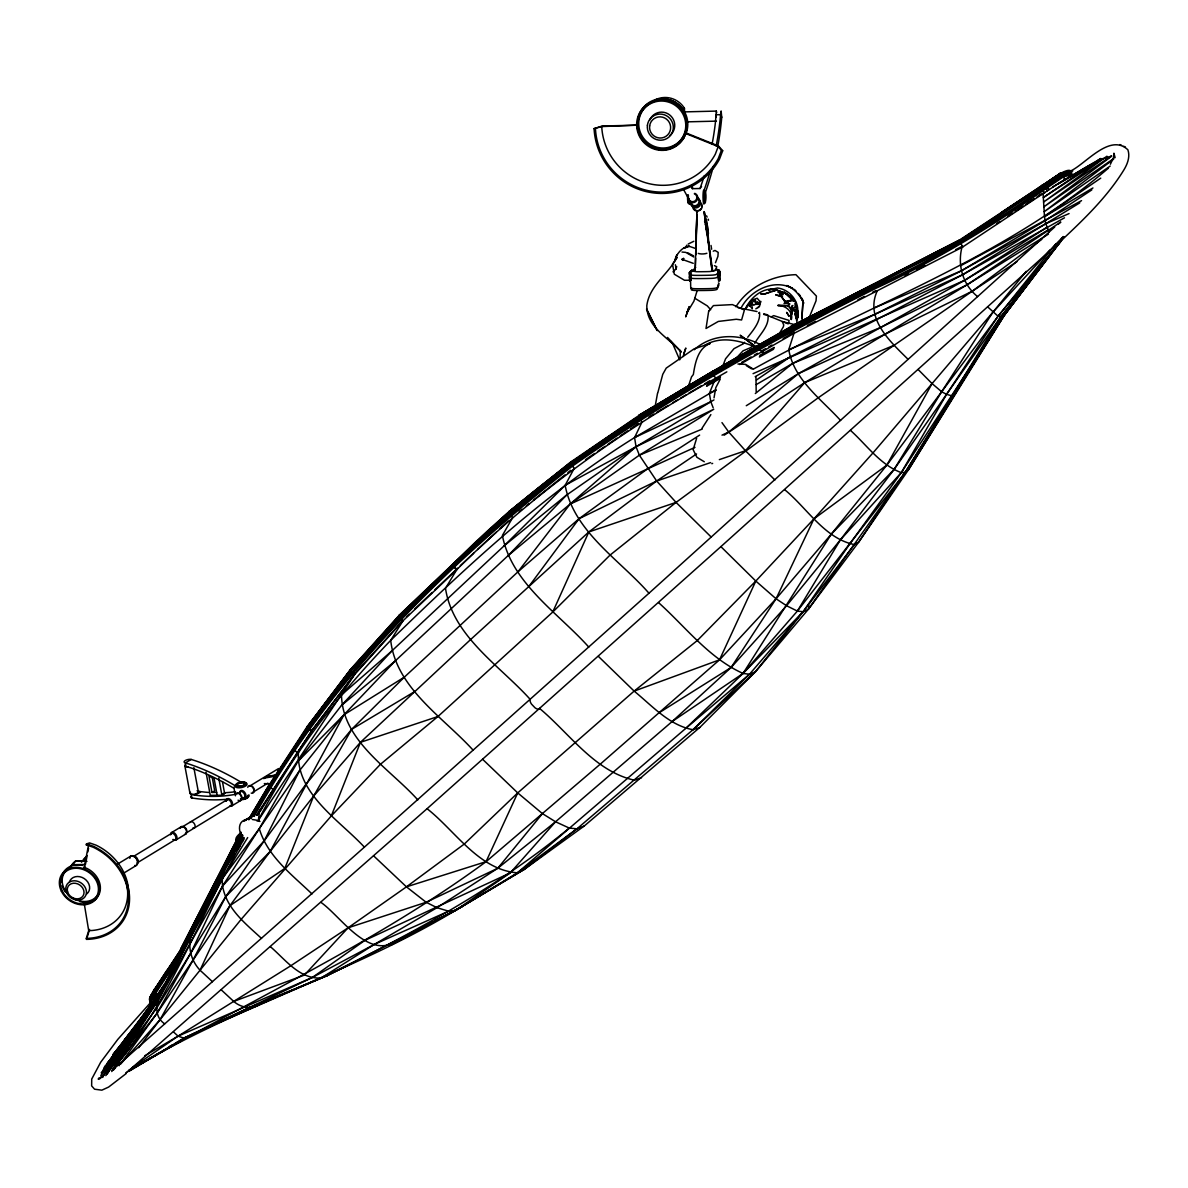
<?xml version="1.0" encoding="UTF-8"?>
<svg xmlns="http://www.w3.org/2000/svg" width="1188" height="1188" viewBox="0 0 1188 1188"><rect width="100%" height="100%" fill="white"/><g stroke="black" fill="none" stroke-linecap="round" stroke-linejoin="round"><path stroke-width="1.5" d="M688.327 195.04L688.491 200.683M717.656 146.896A302.688 284.704 -48.1 0 0 721.74 117.33L721.131 110.974L720.596 114.657A303.905 285.759 -48.1 0 1 716.171 145.99M1059.087 175.408L1059.102 174.591L1046.123 183.398M752.271 308.791L752.301 306.831M791.995 314.3L792.054 311.093L795.203 306.296L795.618 302.034L792.173 299.658L784.035 303.475L785.743 302.895M1071.22 176.611C1075.645 159.37 1047.059 183.041 1043.688 184.333L1041.638 185.684L1045.455 184.496L1049.049 189.664L962.117 247.356L793.94 333.397L739.634 364.523M803.088 300.193L801.87 319.141L802.954 300.876L801.143 297.282L803.712 303.296C800.638 295.797 794.327 288.521 786.708 285.521L792.723 288.461C774.249 278.541 751.291 289.709 741.594 307.039M696.94 211.568L695.173 270.819L695.589 258.152M695.93 254.767L696.747 219.943M695.693 254.499L696.866 214.434M720.151 272.824L718.903 269.81L717.582 273.433L718.666 281.244M718.116 274.205L718.146 272.958C721.68 267.374 717.344 275.794 719.022 278.378M718.933 272.23L718.889 275.378M692.01 271.621L691.876 270.122L689.411 272.542L689.411 277.279M691.876 270.122L690.495 271.933L690.614 279.032M1113.765 158.034L1113.913 153.207L1115.131 157.648M796.628 316.557L795.381 311.256L796.554 318.651L794.861 313.216L797.044 322.111M353.341 675.913L312.652 729.343L273.24 789.485L269.721 787.035L269.394 784.362L270.463 783.59L249.02 819.69M791.312 319.468L791.371 309.816L788.431 305.702L791.446 309.266L791.312 319.468C793.035 311.182 785.52 305.39 777.873 305.464L787.941 305.613L789.203 306.593L787.273 305.554L777.873 305.464M703.875 195.901C705.033 184.482 705.345 209.147 703.89 198.337M687.748 194.906L688.401 202.287M1047.593 190.763L1043.034 185.15L1038.891 187.763L1060.721 173.389L1071.279 170.864M679.996 358.865L680.412 350.43M686.233 387.778L713.32 371.651C710.751 371.517 715.146 377.205 715.666 378.259L726.848 371.844M1054.736 226.982L648.975 593.228L364.389 847.148C339.278 820.017 295.441 793.495 298.485 751.202L312.652 729.343M719.186 277.116C718.072 283.991 719.289 274.636 717.626 276.849M719.973 279.804L720.225 274.205M240.422 833.13C227.977 843.183 246.154 841.668 237.615 848.885M655.137 406.415L657.528 393.258M977.546 296.569C962.651 284.526 957.083 264.672 962.206 246.287L955.687 249.629M756.177 391.698L755.969 376.952M720.062 278.541L719.661 280.932L719.319 280.13M690.674 278.794L690.213 281.244L689.842 280.383M182.12 952.88L180.531 951.113L180.843 948.781L208.063 895.396M1061.745 237.867L1060.721 241.535L1003.251 316.543L901.291 472.646L849.509 544.312L803.147 611.716L755.42 671.799L699.762 727.472L584.273 825.987L524.487 869.23L455.435 910.468C355.405 970.863 242.114 1004.409 141.506 1063.319M258.553 818.651L259.652 810.439L273.329 789.337M788.565 323.537L789.07 320.418L773.715 315.622L771.22 316.914M714.033 397.846L715.755 387.748L720.121 379.358M89.159 902.761A21.102 17.478 34.6 0 0 100.356 886.872A21.102 17.478 34.6 0 0 86.843 868.369L84.185 867.433L88.358 845.871M85.432 864.463L87.17 855.494M87.867 851.9L88.565 848.306M908.137 359.385C890.555 341.892 864.537 318.726 877.234 290.926M263.008 1002.434L326.863 975.808L455.435 910.468L524.487 869.23L576.937 828.823L693.005 729.714L755.42 671.799L808.36 609.251L809.087 605.835M169.513 976.64L156.757 995.945C151.425 995.069 153.014 987.629 157.633 987.406M712.637 371.354L639.144 415.117L639.411 418.102L642.025 421.992L634.57 437.585C544.342 493.837 466.587 566.513 390.704 640.347C338.862 694.282 292.441 753.459 258.331 820.299L355.539 673.032M86.501 843.896L93.585 846.361A55.97 46.273 34.6 0 1 129.433 901.855A55.97 46.273 34.6 0 1 86.531 939.366L86.323 938.386A54.826 45.322 34.6 0 0 128.349 901.618A54.826 45.322 34.6 0 0 93.228 847.252L86.293 844.846L86.501 843.896L89.605 842.916L96.02 845.143A50.653 41.936 34.6 0 1 128.512 894.015M261.523 938.431C245.604 923.7 226.418 908.761 222.587 886.01C219.943 867.032 236.115 853.162 243.54 837.362M690.54 279.819L690.02 280.828M766.72 315.191L767.923 315.013C769.661 326.225 759.488 334.363 754.736 343.377M715.473 262.741L717.923 256.356L718.191 252.376L715.013 250.445L713.26 251.173M612.874 433.858L572.171 461.716C568.577 461.746 573.18 467.285 574.264 468.235L565.146 485.313L503.994 545.931L391.594 651.173L341.491 694.921C342.293 741.238 390.213 769.052 417.82 799.91M797.089 319.958L798.277 314.954L796.658 307.959L797.727 311.984C798.707 300.386 788.966 289.323 777.531 288.001L768.547 290.006L774.739 288.847C761.107 288.387 750.95 297.505 745.173 309.043M657.81 392.783L662.756 374.324L666.23 368.102L694.089 348.856L710.097 343.525C697.935 348.158 695.099 363.112 693.346 374.532L691.55 376.819L688.802 385.046M676.224 268.295L676.7 266.513M239.664 792.945L240.199 791.787A3.534 2.198 59.3 0 1 244.535 794.341A3.534 2.198 59.3 0 1 242.545 797.757M571.205 461.612L509.088 511.538L509.607 514.181L512.652 517.597L502.39 535.446C511.553 583.367 558.212 612.934 588.773 647.059M113.454 1069.972C120.864 1060.884 122.438 1048.722 129.433 1039.248L163.439 985.877M86.323 938.386L88.699 930.65A50.713 41.966 34.6 0 0 124.963 878.422M86.531 939.366L89.59 929.417M697.014 291.105L693.896 301.217L686.679 313.187L689.367 306.593L685.684 316.884L688.892 307.41M696.628 438.327L693.139 449.673L696.881 457.276L704.291 461.746M682.862 260.38L683.531 258.227M683.159 356.474L685.818 348.039L683.59 354.173M840.599 420.493C821.413 399.272 793.792 379.729 788.773 349.628L793.94 333.397M715.666 378.259L715.473 378.363C621.547 430.843 533.011 493.451 456.771 569.661C454.573 569.126 450.594 562.221 455.316 563.661L453.474 563.454L399.242 615.161L399.688 617.805L402.91 620.893L390.704 640.347C396.02 688.194 443.51 717.448 473.255 750.341M155.836 989.188L156.073 988.475L154.47 989.411C152.792 992.96 145.441 1000.667 153.207 1002.509L156.757 995.945M199.346 919.779L193.54 928.853L190.644 937.555L157.692 1000.935L111.761 1071.546M159.385 992.099L156.905 996.287M722.527 366.765L725.571 358.791L733.991 348.678L742.738 344.06M150.237 1003.043L150.831 1005.078L150.371 1001.009L154.069 994.311L181.437 952.449L242.204 834.897M691.371 185.491L692.352 188.654L700.029 188.521L701.158 185.313A295.589 277.992 -47.9 0 0 704.187 175.973M400.787 614.701L399.614 614.805L350.668 669.23L307.425 726.432L308.672 729.061L311.538 731.051L354.484 674.665L402.91 620.893L456.771 569.661L452.999 564.255C550.237 464.686 670.878 393.703 791.609 326.685L794.341 333.189M638.268 131.675A25.408 25.007 53.9 0 1 637.139 125.171L602.212 126.017L594.089 128.631A67.449 66.35 53.3 0 0 645.99 191.535A67.449 66.35 53.3 0 0 719.483 159.177L722.69 150.757L718.547 146.02L686.04 132.937L684.481 136.679A25.408 25.007 53.9 0 1 669.661 148.738M685.669 133.502L718.205 146.584L715.31 154.202A61.063 60.098 53.8 0 1 648.722 183.591A61.063 60.098 53.8 0 1 601.737 126.567L594.089 128.631M718.205 146.584L721.428 150.282L718.28 158.524A66.068 65.013 53.3 0 1 646.272 190.228A66.068 65.013 53.3 0 1 595.44 128.601M307.425 726.432L351.069 668.859L352.301 668.651L346.792 675.898M138.669 1047.727L160.113 1019.616L241.105 919.408L331.318 815.918L360.454 742.307L470.819 639.352L588.847 531.942L656.667 481.021L696.554 453.95M759.578 306.252L760.751 301.336L759.652 304.039M713.156 407.751L710.795 401.693L709.385 393.376L715.473 378.363M717.745 273.077L717.077 274.116A6.222 1.025 -1.8 0 1 710.959 275.185A60.677 9.816 -1.8 0 1 702.94 275.349A60.677 9.816 -1.8 0 1 695.054 275.364A6.207 1.025 -1.9 0 1 690.421 274.413L691.03 273.611M331.318 815.918L380.398 764.33L437.926 716.527L552.732 612.058L588.847 531.942L676.061 502.405L818.057 397.891L972.274 291.194L1016.839 261.761M234.6 853.533L224.577 869.052L163.38 986.976C157.262 998.024 151.812 1015.295 164.701 1023.833M674.71 260.187C676.759 254.395 680.501 248.931 686.441 246.762M1026.209 271.354L992.901 312.221L872.972 452.925L813.973 518.829L755.806 581.051L697.311 640.525L634.14 691.104L517.73 792.901L486.041 861.686C374.487 943.836 247.98 1001.039 128.72 1070.314M129.061 1070.433L427.071 808.701L720.893 546.629L755.806 581.051L719.527 659.83L600.267 764.151L486.041 861.686L406.445 886.842L348.084 927.798L290.837 965.74L178.066 1036.144L144.788 1055.746M212.459 981.719L200.044 970.21L229.937 905.672L270.166 851.454L313.662 796.049L360.454 742.307L437.926 716.527M711.627 249.228L711.018 245.456M751.187 305.064L752.212 302.851L751.054 305.301M263.825 778.675L266.394 776.61L275.378 775.051M690.748 272.334L690.688 271.547M1110.394 164.226L1114.151 156.207M153.252 991.965L182.046 947.697L153.445 991.044L149.48 998.811L150.059 1004.246M747.698 337.258C753.058 330.487 760.825 321.547 759.503 312.399L758.657 313.157M809.221 317.508L816.037 300.787L816.408 296.079L795.93 274.68C772.423 275.23 748.707 286.65 735.907 306.801M224.577 869.052L190.644 937.555C187.986 949.227 191.877 961.597 200.044 970.21M243.733 839.56C200.95 913.141 172.438 995.009 118.845 1062.013L119.186 1065.725M675.898 257.336L677.309 254.529L675.853 256.95M713.973 399.896L636.04 446.733L570.106 504.098L507.944 555.761L395.01 661.137L343.985 714.76L299.658 770.463L264.167 840.881L225.69 896.688L156.771 1008.018L120.077 1057.973M180.517 949.524L237.823 838.535M180.413 950.326L241.045 832.907M207.781 896.064L237.169 838.891M182.863 946.094L189.456 933.174M193.57 925.11L208.39 896.079M209.207 894.46L216.78 879.655M220.998 871.428L236.976 840.168M191.283 934.986L203.757 910.557M205.42 907.305L242.931 835.342M702.063 428.2L710.87 414.597M193.54 928.853L159.667 995.039L107.247 1073.893M700.029 188.521L701.306 186.65A5.435 1.04 -72.6 0 1 701.529 186.605M168.191 979.402L129.433 1039.248L100.728 1076.12L103.519 1069.72L116.157 1050.712L147.936 1010.112L113.142 1054.558L141.832 1019.735L106.623 1063.943M278.037 770.448L278.972 769.022M247.683 837.57L222.512 878.392L159.667 995.039L105.806 1075.63M751.083 304.574L753.608 300.713L755.464 300.727L753.771 300.831M778.823 334.422L783.338 326.863L783.738 324.933L782.253 321.606L795.5 324.769M256.994 815.295L302.391 745.203M699.628 435.105L647.698 468.725L579.105 518.666L518.027 571.74L404.425 677.071L343.985 714.76L270.166 851.454L225.69 896.688L192.931 960.275L160.113 1019.616L120.359 1064.389M918.131 369.498L932.075 383.59L886.872 465.072L831.348 534.08L776.061 598.782L719.527 659.83L634.14 691.104L598.307 656.311M685.61 247.356L686.872 245.144M112.058 1070.299L122.438 1052.152L157.692 1000.935L222.587 886.01L259.296 828.645L299.658 770.463M222.512 878.392L259.296 828.645L297.876 761.478L341.505 705.39L391.594 651.173M149.54 999.657L180.531 951.113L241.223 833.634M149.851 1000.415L180.888 951.84L241.624 834.318M248.841 818.978L269.394 784.362M236.412 840.065L241.09 832.194M248.574 819.601L269.839 783.902M250.594 817.879L269.32 786.352L308.331 726.729M250.995 818.562C328.645 677.353 445.901 563.379 571.428 464.582C667.522 396.807 770.373 338.981 875.437 286.382C934.11 259.311 989.055 225.824 1042.025 188.981L1062.577 175.022L1071.457 172.899M253.445 815.993C330.858 676.15 447.475 563.439 571.918 465.384C667.998 397.638 770.834 339.842 875.883 287.273C934.614 260.172 989.634 226.656 1042.648 189.768L1063.067 175.898L1071.457 173.879M254.173 816.453C331.556 676.7 448.114 564.077 572.497 466.097C668.547 398.411 771.339 340.659 876.328 288.12C935.09 261.018 990.124 227.487 1043.168 190.585L1063.423 176.834L1071.294 174.933M242.486 841.104L244.342 837.971M260.187 811.389L273.552 789.129M256.801 815.191L259.652 810.439M152.019 1004.424L154.603 1000.118M457.677 568.146L445.5 588.327C452.717 636.382 500.029 665.8 530.219 699.405L530.011 700.326A6.371 2.673 48.5 0 0 531.481 704.083L534.986 707.766A6.95 2.911 48.5 0 0 538.461 709.206L539.723 708.449M125.72 1072.809L188.046 1036.842L312.325 977.486L374.428 944.356L448.589 911.196L455.435 910.468L517.404 872.824L685.654 728.482L743.049 673.447L797.356 611.092L840.332 539.931L894.015 469.542L1000.667 316.914L1063.795 236.768M175.765 1043.153L193.317 1033.768L321.191 978.006L374.428 944.356L436.991 907.691L497.802 868.25L555.553 821.769L672.185 721.502L743.049 673.447L803.147 611.716L808.36 609.251L858.731 542.07L905.122 472.438L1000.667 316.914L1063.75 237.258M103.905 1068.012L105.673 1065.116M151.574 1004.172L152.094 1001.573M992.069 333.68L908.478 469.765L858.731 542.07L854.395 544.594L803.147 611.716L749.509 674.249L693.005 729.714C669.275 725.452 652.034 705.657 634.14 691.104M994 330.531L997.861 324.25M999.791 321.102L1002.702 316.379M1027.65 283.813L1004.558 314.939L908.478 469.765L905.122 472.438L797.356 611.092L786.575 605.731L776.061 598.782L755.806 581.051M808.36 609.251L905.122 472.438L1004.558 314.939L1063.735 237.006M163.38 986.976L125.126 1046.866L102.242 1077.412M658.598 602.658C685.758 627.041 708.969 658.152 743.049 673.447L831.348 534.08L894.015 469.542L941.653 391.728L992.901 312.221L1049.94 250.074M295.649 755.345L297.356 752.717L295.307 750.786M166.959 970.344L154.262 989.931L154.425 992.515L157.559 994.876M172.29 963.661L174.205 960.721M177.071 956.295L178.987 953.34M181.155 954.38L154.752 994.742L151.069 1001.395L151.351 1003.949M269.141 784.971L307.633 725.898M269.112 785.654L308.628 725.244L318.547 712.191M136.442 1025.095L135.462 1026.551L153.653 1001.128L124.087 1040.421M677.011 257.484L672.512 264.167L674.309 274.22L684.511 280.279L691.015 280.264M676.908 257.603C667.968 274.517 649.405 285.669 646.807 305.643C646.614 327.249 668.428 337.659 681.08 351.826M717.715 276.507L717.151 277.324A6.222 1.04 -1.8 0 1 711.033 278.393A60.662 9.89 -1.8 0 1 703.014 278.556A60.647 9.89 -1.8 0 1 695.129 278.556A6.207 1.04 -1.9 0 1 690.495 277.606L690.718 287.867M124.71 1039.723L132.239 1030.471M158.657 993.064L137.734 1023.165L142.144 1018.235M654.781 100.089A22.587 22.245 55.1 0 1 684.422 108.257L683.219 109.949A22.661 22.32 54.6 0 0 666.245 99.272M102.034 1077.412L129.433 1039.248L101.232 1072.809M1063.602 236.976L1053.637 250.237M120.924 1063.305L156.965 1013.334L229.937 905.672L284.793 868.443L313.662 796.049L351.693 729.313L404.425 677.071M155.227 988.832L155.984 987.822M528.972 586.352L579.105 518.666L656.667 481.021L710.632 462.592M1029.848 280.858L1043.049 263.068M690.584 271.22L689.456 272.735L689.411 274.161L690.436 273.997M745.277 309.073L750.341 302.287L745.054 309.311M690.495 277.606L691.104 276.804M689.411 277.012L690.495 277.146M320.745 709.281L333.977 691.876M336.189 688.966L351.618 668.651M84.185 867.433L85.091 866.26M307.425 727.071L350.49 670.403L399.079 616.334L452.999 564.924M314.835 717.953L319.245 712.147M330.264 697.653L334.674 691.847M307.662 727.769L350.712 671.116L399.302 617.062L509.207 513.409L571.057 463.78L639.055 417.27L712.83 373.359L791.624 328.126L960.008 241.877L1061.983 174.28L1071.442 172.008M1010.082 305.762L1014.582 299.851M1032.55 276.24L1034.793 273.285M1051.395 253.178L1003.251 316.543L954.098 394.861L951.514 395.752L946.554 394.342L941.653 391.728L932.075 383.59M518.027 571.74L570.106 504.098L639.367 455.182L713.75 409.266L636.04 446.733L565.146 485.313C573.819 531.808 619.854 559.904 648.975 593.228M69.765 867.433A18.845 15.622 34.6 0 1 72.824 864.716L75.72 860.944L86.353 860.721M753.177 345.203L750.757 347.579L743.035 350.846L734.704 359.816M113.142 1054.558L115.191 1051.929M118.845 1062.013L156.965 1013.334L190.733 953.162L222.587 886.01L264.167 840.881L306.103 784.065L351.693 729.313L414.835 691.49M103.282 1070.165L135.67 1029.417L108.019 1062.339M1056.028 243.748L998.069 316.216L886.872 465.072L813.973 518.829L776.061 598.782L731.11 667.478L672.185 721.502M154.47 989.411L153.059 993.569L156.341 996.494M243.956 821.339L248.708 818.116M1004.558 314.939L1003.251 316.543L998.069 316.216L987.644 306.86M584.273 825.987L576.937 828.823L569.26 828.066L555.553 821.769L542.426 813.617L497.802 868.25L426.15 902.271L348.084 927.798L304.395 975.081L233.709 1001.41L221.339 989.931M1060.721 241.535L998.069 316.216L946.554 394.342L901.291 472.646L840.332 539.931L786.575 605.731L731.11 667.478L659.117 712.755M720.893 546.629L1046.48 253.846L1063.305 236.531M742.767 344.03L744.534 342.278M455.435 910.468L510.246 872.928L555.553 821.769M400.148 614.656L350.475 669.765L351.128 671.814L354.484 674.665M356.771 671.651L402.658 620.7M1059.102 242.604C1082.907 220.315 1107.082 197.446 1124.19 169.424C1127.635 163.602 1130.219 156.504 1127.887 149.807C1110.156 132.833 1085.98 163.573 1071.041 170.775C1052.226 178.675 1061.523 167.077 1064.463 179.655L1049.049 189.664M81.467 862.221L86.145 857.053A12.652 10.529 34.7 0 0 82.685 861.255M113.751 1069.601L115.711 1067.448M716.735 112.593L716.305 111.093L715.473 121.948A295.589 277.992 -47.9 0 1 712.058 144.357M150.015 1003.192L117.79 1039.396L100.668 1062.265L91.728 1079.046L91.639 1085.891L94.565 1089.203L101.856 1090.168L108.598 1087.079L126.24 1073.506M507.944 555.761L566.587 495.054L636.04 446.733L634.57 437.585L715.859 389.798M692.055 288.476L691.238 289.53A6.014 1.04 -1.9 0 0 695.737 290.481A58.836 9.875 -1.8 0 0 703.385 290.496A58.836 9.875 -1.8 0 0 711.137 290.332A6.029 1.04 -1.8 0 0 717.077 289.278L718.666 285.625A12.474 2.124 -1.8 0 0 718.072 284.868M297.876 761.478L343.985 714.76M758.063 302.747L756.117 303.074C752.346 300.193 758.538 304.202 758.657 302.346L757.469 304.306M552.732 612.058L610.023 555.123L676.061 502.405L711.181 537.035M116.691 1066.379L364.389 847.148M673.002 271.829L676.358 268.622M542.426 813.617L517.73 792.901L464.27 844.059L406.445 886.842L373.552 855.791M399.064 615.681L452.97 564.285M1069.72 171.918L1072.764 170.923M406.578 616.765L409.281 614.211M414.657 609.088L432.135 592.456M434.823 589.901L456.341 569.423M695.663 267.449L692.47 270.775A6.92 1.129 -1.9 0 0 692.589 271.116L696.302 271.696A44.624 7.202 -1.9 0 0 702.954 271.696A44.624 7.202 -1.9 0 0 709.741 271.547L714.374 270.864A6.935 1.129 -1.8 0 0 714.998 270.508L716.765 266.736L714.463 265.667M453.177 563.736L509.414 511.226L511.122 511.568M454.024 563.275L509.89 511.122M454.633 563.364L458.627 559.637M461.286 557.157L469.26 549.717M471.918 547.237L479.893 539.783M490.525 529.863L502.494 518.696M507.811 513.721L542.04 485.907M453.029 564.894L508.984 512.667L570.834 463.023L638.847 416.498L791.312 327.383L959.548 241.194L1061.359 173.715L1071.338 171.324M460.335 565.666L473.626 553.281M477.606 549.569L496.213 532.239M500.207 528.526L508.167 521.101M757.914 307.722L759.206 306.534L755.82 308.85M127.383 1071.635L138.179 1065.205M685.654 728.482L749.509 674.249L755.42 671.799M129.002 1071.309L183.858 1038.089L249.406 1007.543L326.863 975.808L329.388 973.685M341.505 705.39L395.01 661.137M503.994 545.931L566.587 495.054M755.316 393.54L792.5 363.513L962.399 274.844L1064.493 217.805M509.088 511.538L571.636 461.553M557.825 473.225L560.691 470.923M563.558 468.621L572.171 461.716M521.161 503.519L524.027 501.217M519.215 511.568L522.067 509.281M526.358 505.836L529.224 503.549M533.516 500.103L564.998 474.888M567.849 472.586L570.715 470.3M1058.374 224.101L1060.795 222.171M150.683 996.301L154.989 989.559L149.658 997.905L150.341 1004.736M270.493 946.791C285.283 959.369 299.48 979.372 321.191 978.006C408.226 935.832 494.297 889.782 569.26 828.066M1038.891 187.763L1042.425 185.09M1113.631 159.133L1044.193 211.702L1110.171 166.068M1108.419 168.132C1003.905 257.826 871.992 303.133 753.133 369.26M1113.572 158.672L1043.896 206.831L1111.805 156.088C1094.49 160.261 1079.996 171.666 1064.463 179.655M1041.802 239.293L972.274 291.194L884.882 334.318L798.381 373.641L746.272 405.717M427.071 808.701C455.138 830.65 478.809 869.854 517.404 872.824L576.937 828.823M1106.949 156.207L1043.599 202.019L1111.107 156.163M682.268 259.845L683.857 258.732L681.749 259.236L693.228 263.32M321.027 902.435C340.6 916.096 367.909 959.696 396.465 941.267M688.238 244.015L693.822 241.283M131.957 1067.804L178.066 1036.144L312.325 977.486L364.924 940.361L510.246 872.928M704.558 221.503L705.776 220.671L705.702 218.844M570.908 461.894L639.53 415.087L667.107 399.168M615.889 431.793L635.491 418.384M756.474 379.982L790.035 356.979L961.33 270.819L1045.752 223.73L1079.803 202.836M1100.741 178.141L1044.49 216.647L1045.752 223.73L1049.153 231.764M585.536 459.682L594.549 453.519M597.564 451.47L605.078 446.332M608.078 444.282L617.107 438.12M620.106 436.07L627.62 430.932M630.635 428.883L638.149 423.745M1052.627 186.962L1100.771 158.539L1043.331 197.535L1103.147 158.435M724.16 435.194L804.662 382.655L967.195 284.719L1048.484 234.11M1060.127 173.314L1043.361 184.749L1043.302 186.1M1060.453 222.186L967.195 284.719L880.501 327.546L792.5 363.513L756.281 384.57M1002.256 211.806L1039.114 187.422L1041.341 188.298L1044.653 192.991M1002.167 212.058L1039.5 187.318M1040.02 187.437L958.924 240.956L934.169 253.683M1015.28 211.405L1019.913 208.346M1026.076 204.277L1033.798 199.168M1036.886 197.134L1041.505 194.075L1038.475 196.065M1091.817 189.887L1045.098 220.745L961.33 270.819L873.625 308.212M1007.973 216.157L1012.547 213.142M1018.651 209.118L1023.224 206.103M1027.798 203.089L1033.902 199.079M959.206 241.565L958.775 240.54L1002.509 211.776M996.955 223.478L999.984 221.503M1097.697 160.529L1100.771 158.539M1046.895 227.309L964.745 280.264L798.381 373.641L728.764 432.076L722.007 435.135M719.111 272.111C721.443 271.473 717.864 271.295 719.186 273.27M261.33 1003.132C253.222 1009.978 241.298 1008.092 233.709 1001.41M176.373 839.753L185.922 833.931M231.883 805.88L240.956 800.341M123.923 873.002L136.457 865.354M175.349 839.589L137.169 862.889A3.727 2.183 59.4 0 0 136.026 857.573M186.338 832.862L230.873 805.702M253.683 791.802L267.864 783.159M171.369 832.714L181.512 826.566M171.621 833.337L133.383 856.518A3.727 2.183 59.4 0 1 135.358 856.994M182.165 826.982L227.25 799.643M249.599 786.114L278.541 768.562M1047.994 229.997L964.745 280.264L753.073 373.656M116.884 864.493L131.022 855.939M206.014 772.185L210.276 795.351L221.889 795.218L224.621 793.569L222.453 781.6M217.211 795.411L214.137 778.586L208.969 776.195L211.954 792.455L214.701 790.822L212.385 778.185M718.146 272.958L720.062 271.503M638.892 415.369L712.934 371.384M670.299 397.267L683.041 389.679M649.034 416.884L653.816 414.048M657.009 412.147L668.161 405.524M672.943 402.673L677.724 399.836M680.917 397.935L685.699 395.099M688.892 393.198L701.648 385.625M704.826 383.739L709.607 380.888M227.131 799.242A273.745 172.409 63.9 0 1 191.907 797.95L191.209 794.252L194.52 795.054L201.485 791.713A265.236 167.508 63.8 0 0 209.192 792.5M694.223 349.732C712.934 332.937 739.916 333.412 760.929 344.936M1092.945 187.971L1044.49 216.647L1043.049 193.05M705.093 345.129C720.953 335.729 740.451 340.511 756.37 347.505M191.996 1034.54L183.858 1038.089L178.066 1036.144L173.493 1031.927M240.808 782.06A255.88 150.371 57.1 0 0 191.268 759.459L185.358 762.889L186.056 766.616L190.511 767.76A249.48 146.213 57.1 0 1 231.868 787.05L234.036 788.357L235.12 794.371L233.249 794.713A265.964 167.449 63.8 0 1 195.619 795.218L194.52 795.054M712.473 371.562L791.312 326.358M1058.241 183.888L1076.566 173.359M791.52 306.385L792.901 305.464L792.054 306.459L792.916 308.42L791.654 307.454M741.564 362.444L751.158 356.935M754.35 355.108L757.558 353.267M762.34 350.519L765.547 348.693M768.74 346.851L771.933 345.025M783.13 338.61L792.723 333.1M141.327 1063.409L193.317 1033.768L229.804 1017.329M131.883 1068.799L138.298 1065.146M755.182 376.655L790.035 356.979M689.411 272.542L690.495 271.933M1081.555 200.638L960.632 265.756M391.104 945.009L462.429 906.325L434.971 920.774M169.379 1046.554L172.572 1044.861M401.039 938.624L409.118 934.377M417.196 930.13L431.734 922.482M252.599 816.141L244.936 820.121L248.975 818.042M791.06 326.418L958.775 240.362L962.919 246.866M874.383 283.858L958.909 240.407M959.176 240.689L791.134 326.804M874.769 284.214L884.674 279.135M887.971 277.428L930.872 255.375M1069.794 176.106L1072.972 174.473M905.167 275.571L908.434 273.893M916.572 269.706L924.724 265.533M791.119 326.269L874.398 283.739M807.365 325.542L815.517 321.384M857.899 299.762L864.419 296.436M872.571 292.278L875.838 290.615M246.332 819.586C238.966 820.789 238.164 828.689 241.001 834.347M517.404 872.824L524.487 869.23M326.863 975.808L374.71 951.87M634.57 437.585L710.795 401.693M103.148 1076.714L98.114 1079.001L99.629 1078.659M570.106 504.098L694.995 447.341M709.385 393.376L716.112 390.347M233.13 1015.844L243.08 1011.359M787.659 302.019L785.09 303.133L788.104 302.049M1069.066 213.588L1045.752 223.73L962.399 274.844L874.606 314.434L788.773 349.628M894.148 345.248L804.662 382.655L745.455 450.712L719.334 459.622M636.04 446.733L639.367 455.182L702.301 429.031M687.169 246.822L683.991 248.084L689.56 246.406L695.752 248.559M641.535 777.665L634.481 780.204C594.698 771.413 569.438 733.323 539.664 708.508M770.18 292.099L764.404 294.134M711.79 463.676L712.652 463.394M693.005 729.714L699.762 727.472M86.293 844.846L88.699 844.074M771.814 291.58L776.729 290.035C783.07 292.248 790.466 294.446 793.747 300.92M753.935 300.846L755.598 300.341M264.063 778.14L276.67 775.987M277.101 774.992L266.825 776.863M717.582 273.686L718.933 273.448L718.146 273.314M719.215 274.963L720.225 274.784L719.141 274.651M790.956 300.787L792.619 300.638M85.878 859.147L85.402 859.756M222.809 793.673L224.621 793.569M905.122 472.438L901.291 472.646C880.16 464.76 866.72 444.995 850.519 430.427M601.737 126.567L637.139 125.171M270.626 783.887L264.345 783.59M216.662 792.411L211.954 792.455M684.229 111.895L716.305 111.093M687.897 121.829L716.409 121.131M86.976 861.33L75.72 860.944A18.785 15.593 34.6 0 0 70.627 867.166M72.81 864.701L85.18 864.463M704.647 220.686L705.776 220.671L707.35 225.497L708.939 244.802M705.301 221.874L706.414 221.859M715.31 269.854L718.978 270.493M789.322 300.742L790.51 300.757L788.03 300.757L791.52 300.401M278.735 771.695L277.591 771.621M737.941 364.003L745.633 364.374L752.717 368.755M854.395 544.594C824.606 538.595 806.949 507.825 784.704 489.723M763.156 294.06L760.676 293.882L764.597 293.882L776.729 290.035L786.738 293.941L793.733 300.742M797.356 611.092L803.147 611.716M743.049 673.447L749.509 674.249M252.331 819.497L258.791 820.552M738.03 307.707L757.023 311.538M682.001 252.049L685.758 252.376L693.896 257.039M752.494 304.574L754.157 304.871M256.846 820.849L259.964 821.428M758.286 304.633C759.949 303.534 752.405 305.078 750.564 304.618L751.529 305.435L751.128 304.41M197.089 790.763L200.386 791.564M687.911 252.881L693.569 255.88M763.839 313.825L767.285 314.775M763.661 314.375L767.077 315.325M448.589 911.196L436.991 907.691L426.15 902.271L406.445 886.842M98.738 1078.095L100.208 1078.555M768.651 315.889L788.015 323.804M721.428 150.282L722.69 150.757M717.641 271.636L718.933 272.201M1119.839 144.565L1121.517 145.322M1123.685 146.273L1125.407 147.06M793.747 310.662L794.549 311.048L792.619 309.682M1058.879 241.743L1059.874 242.218M694.832 298.247L707.32 305.895L710.662 309.741M746.302 365.607L751.544 368.844M235.12 794.371L235.373 793.584A4.693 0.832 -23.2 0 1 235.788 793.257M688.372 245.574L689.56 246.406M751.529 307.781L749.123 304.692L752.063 300.104L757.172 298.247L759.771 301.307M311.969 893.925C291.936 874.635 267.538 856.518 259.296 828.645M482.61 759.281L517.73 792.901M774.888 479.967L745.455 450.712L728.764 432.076L721.977 422.616M667.508 337.437L681.17 351.826M794.401 289.382L796.346 291.446M676.061 502.405L656.667 481.021L639.367 455.182M670.27 340.793L672.482 343.243L679.699 359.86M798.291 293.525L800.311 295.812M792.411 299.896L784.125 291.981L790.97 297.134L793.658 301.143M152.732 1003.504L151.559 1001.573M793.539 300.683L784.808 292.634L790.97 297.134L793.539 300.98M712.726 271.072L704.039 211.583L712.102 270.775M706.518 215.815L706.608 215.949A27.725 13.84 3.4 0 1 707.083 217.122M683.635 189.635L688.936 199.302M692.233 187.273L692.352 188.654M234.036 788.357L233.724 787.273M795.158 303.489L797.727 311.984L795.604 305.405M721.74 117.33L720.596 114.657L715.77 114.776L715.8 117.389M696.569 211.702L696.925 212.607M705.538 222.602L705.791 223.433M706.385 219.275L708.464 233.516M708.256 219.186L708.494 220.226M675.363 264.746L676.269 268.874M689.827 280.724L689.56 278.482M193.852 767.626L198.337 791.787M184.808 765.621L189.961 793.228M719.171 279.329L719.304 280.413M218.77 778.11L221.889 795.218M84.214 903.474L88.699 930.65M706.207 228.423L706.786 233.531M706.355 227.428L707.023 233.071M704.677 212.489L712.132 270.701M706.637 228.066L706.815 229.492M690.525 278.2L690.777 280.383M689.664 279.878L689.456 277.146M690.614 270.953L690.659 271.77M154.173 996.821L154.514 999.925M719.156 279.566L718.978 276.893M684.437 108.242L684.63 113.543M720.18 272.631L720.195 274.309M705.271 222.795A27.383 3.386 89.8 0 1 705.954 225.215M705.078 224.25A21.443 2.643 89.8 0 1 705.42 225.007M690.748 287.734A6.207 1.054 -1.9 0 0 695.381 288.714A60.588 10.113 -1.8 0 0 703.266 288.729A60.588 10.113 -1.8 0 0 711.27 288.565A6.207 1.054 -1.8 0 0 717.374 287.466L719.007 283.724A12.845 2.168 -1.8 0 0 718.398 282.952M716.765 269.305A12.86 2.109 -1.9 0 1 718.71 270.225M704.395 203.029A7.083 0.876 89.6 0 1 703.118 199.896A7.083 0.876 89.6 0 1 703.608 190.214M689.723 204.039A7.069 0.921 89.6 0 1 688.55 199.287M688.802 202.524A6.148 0.802 89.6 0 1 687.911 202.272A6.148 0.802 89.6 0 1 687.555 195.857M706.89 253.282A6.148 2.138 -3.5 0 1 698.247 253.386M713.305 166.424A302.688 284.704 -48.1 0 1 704.959 193.629M710.379 170.433A303.905 285.759 -48.1 0 1 703.741 191.283M692.634 187.867A315.874 298.44 -21 0 1 691.728 184.823M694.728 193.332A4.945 4.737 -36.3 0 1 697.371 199.495A4.945 4.737 -36.3 0 1 691.015 202.376A4.945 4.737 -36.3 0 1 688.357 196.198M696.658 196.956A4.915 4.707 -36.2 0 1 699.435 202.688A4.915 4.707 -36.2 0 1 693.777 206.148A4.915 4.707 -36.2 0 1 690.005 201.024M699.361 201.218A4.113 3.95 -36.2 0 1 696.673 206.742A4.113 3.95 -36.2 0 1 691.579 203.608M697.579 198.693A4.901 4.693 -36.2 0 1 700.445 204.009A4.901 4.693 -36.2 0 1 695.529 207.945A4.901 4.693 -36.2 0 1 690.941 203.994M701.247 203.267A4.871 4.678 -36.1 0 1 698.692 210.84A4.871 4.678 -36.1 0 1 692.678 205.895M699.019 202.108A4.128 3.95 -36.2 0 1 692.515 205.034M691.758 204.321A4.128 3.95 -36.2 0 1 691.223 203.445M698.202 199.168A4.128 3.95 -36.2 0 1 698.737 200.059M694.312 193.793A4.188 4.01 -36.3 0 1 696.762 198.322A4.188 4.01 -36.3 0 1 692.559 201.678A4.188 4.01 -36.3 0 1 688.654 198.307M701.603 205.94A4.099 3.92 -36.1 0 1 701.603 206.979M700.801 208.91A4.099 3.92 -36.1 0 1 698.128 210.543M697.074 210.588A4.099 3.92 -36.1 0 1 695.143 209.875M694.401 209.177A4.099 3.92 -36.1 0 1 693.881 208.301M638.149 118.087A25.379 24.993 54 0 1 669.809 99.822A25.379 24.993 54 0 1 686.204 133.115M684.05 137.526A25.379 24.993 54 0 1 682.135 140.199M683.724 135.595A24.146 23.76 54 0 1 644.742 139.664A24.146 23.76 54 0 1 653.994 101.47M679.967 107.752A24.146 23.76 54 0 1 681.986 110.217M685.907 129.744A24.146 23.76 54 0 1 684.407 134.199M668.072 149.153A25.408 25.007 53.9 0 1 656.682 149.035M655.108 148.589A25.408 25.007 53.9 0 1 650.549 146.659M645.218 142.783A25.408 25.007 53.9 0 1 641.951 139.055M641.03 137.674A25.408 25.007 53.9 0 1 638.817 133.234M649.791 120.018A13.098 12.89 53.7 0 1 669.676 114.939A13.098 12.89 53.7 0 1 669.661 135.625M242.1 786.085A4.054 1.648 -11 0 1 237.006 785.075A4.054 1.648 -11 0 1 243.154 782.922A4.054 1.648 -11 0 1 243.05 785.758M243.896 782.417A6.133 2.495 -11 0 1 246.569 785.209A6.133 2.495 -11 0 1 239.115 787.807A6.133 2.495 -11 0 1 235.15 785.461M239.308 782.951A6.133 2.495 -11 0 1 240.867 782.595M247.475 796.569A4.321 1.782 -11 0 1 245.456 798.485M244.446 798.841A4.321 1.782 -11 0 1 240.288 799.093A6.118 2.51 -11 0 0 246.881 797.831A6.118 2.51 -11 0 0 248.841 794.802M247.668 795.425A5.331 2.183 -11 0 1 247.03 798.217A5.331 2.183 -11 0 1 240.719 799.658M247.015 796.643A4.054 1.663 -11 0 1 246.659 797.118M246.05 797.579A4.054 1.663 -11 0 1 245.233 797.98M235.476 791.728A265.236 167.508 63.8 0 1 224.369 792.738M236.382 786.471A256.534 150.252 57.1 0 0 185.358 762.889A4.277 1.678 -11.3 0 1 185.313 760.483A4.277 1.678 -11.3 0 1 191.268 759.459M191.907 797.95A4.262 1.723 -11.5 0 1 190.793 796.45M187.942 766.735A4.277 1.678 -11.3 0 1 185.358 764.671M197.757 791.015A4.262 1.723 -11.5 0 1 196.881 793.376A4.262 1.723 -11.5 0 1 191.491 794.312A4.262 1.723 -11.5 0 1 190.511 792.262M170.612 834.808A3.668 2.198 59.4 0 1 173.597 833.798A3.668 2.198 59.4 0 1 175.883 838.431A3.668 2.198 59.4 0 1 172.899 839.441M170.745 834.095A4.336 2.599 59.4 0 1 174.28 832.892A4.336 2.599 59.4 0 1 176.997 838.372A4.336 2.599 59.4 0 1 173.463 839.574M226.329 801.321A4.232 2.614 59.3 0 1 229.061 798.737A4.232 2.614 59.3 0 1 232.536 803.593A4.232 2.614 59.3 0 1 229.789 806.162A3.564 2.198 59.3 0 0 231.393 803.504A3.564 2.198 59.3 0 0 228.749 799.806A3.564 2.198 59.3 0 0 226.225 801.098M235.417 795.797A4.217 2.614 59.3 0 1 238.432 793.332A4.217 2.614 59.3 0 1 241.624 798.678A4.217 2.614 59.3 0 1 238.06 800.192M239.768 793.183A4.203 2.628 59.3 0 1 242.783 790.718A4.203 2.628 59.3 0 1 245.961 796.049A4.203 2.628 59.3 0 1 242.397 797.579M247.787 787.406A4.188 2.628 59.3 0 1 251.069 785.996A4.188 2.628 59.3 0 1 253.98 790.866A4.188 2.628 59.3 0 1 251.203 793.109M236.902 794.074A3.549 2.198 59.3 0 1 240.941 794.92A3.549 2.198 59.3 0 1 240.867 799.598M190.065 822.482A3.623 2.198 59.3 0 1 193.08 822.289A3.623 2.198 59.3 0 1 195.129 826.432A3.623 2.198 59.3 0 1 192.827 828.066M180.309 828.303A4.321 2.599 59.3 0 1 183.294 826.774A4.321 2.599 59.3 0 1 186.501 831.288A4.321 2.599 59.3 0 1 184.615 834.377M181.823 827.472A3.638 2.183 59.3 0 1 185.863 828.392A3.638 2.183 59.3 0 1 185.848 833.159M129.848 858.404A5.435 3.178 59.4 0 1 133.457 856.043A5.435 3.178 59.4 0 1 137.585 862.087A5.435 3.178 59.4 0 1 134.69 865.473M132.833 856.043A4.396 2.584 59.4 0 1 137.303 858.612A4.396 2.584 59.4 0 1 137.229 863.661M250.089 785.817A3.519 2.198 59.2 0 1 253.935 788.639A3.519 2.198 59.2 0 1 252.599 792.188M88.461 901.93A21.087 17.464 34.6 0 1 79.923 901.707M65.177 891.817A21.087 17.464 34.6 0 1 62.103 885.595M61.42 882.342A21.087 17.464 34.6 0 1 61.345 879.12M62.355 874.576A21.087 17.464 34.6 0 1 82.611 865.399M96.926 896.094A20.062 16.602 34.6 0 1 71.993 897.564M66.87 892.916A20.062 16.602 34.6 0 1 68.622 868.502M69.35 882.268A10.87 8.999 34.6 0 1 84.289 878.6A10.87 8.999 34.6 0 1 86.813 893.896M704.365 195.827C705.33 215.577 706.34 181.289 704.365 195.827M708.672 311.256L706.014 328.482L718.309 321.443L736.278 319.26L741.594 319.973L744.401 310.038L732.447 304.603L713.409 305.598L708.672 311.256M798.084 312.979L797.697 317.582L798.024 312.177L796.316 308.435L798.084 312.979M774.056 347.505L773.433 349.346L759.414 357.009L760.082 355.138L774.056 347.505M720.448 376.834L719.69 378.734L706.593 386.249L707.38 384.318L720.448 376.834M757.246 302.094L756.117 303.074L757.246 302.094M764.092 352.955L740.198 335.239L764.062 352.97M788.357 300.876L786.114 301.559L783.857 300.416L786.114 301.559L788.357 300.876M789.693 303.994L788.268 304.113L787.674 302.94L789.693 303.994M781.229 296.465L775.823 294.847L781.229 296.465L784.481 300.742L781.229 296.465M781.318 295.277L779.402 294.787L782.55 296.926L781.318 295.277M779.15 292.56L777.947 291.951L783.085 294.624L779.15 292.56M795.307 310.023L794.549 309.444L796.524 312.667L795.307 310.023M788.446 315.102L786.619 312.37L789.159 316.305L788.446 315.102M657.142 330.531L646.584 309.103L657.142 330.531M749.732 306.281L749.123 304.692L749.732 306.281M704.395 192.753A6.163 0.757 89.6 0 0 704.84 202.985A6.163 0.757 89.6 0 0 705.687 195.218A6.163 0.757 89.6 0 0 704.395 192.753M637.882 125.586A24.206 23.819 53.7 0 0 674.517 145.693A24.206 23.819 53.7 0 0 673.047 104.009A24.206 23.819 53.7 0 0 637.882 125.586M636.649 125.601A25.453 25.037 53.7 0 0 675.185 146.733A25.453 25.037 53.7 0 0 673.626 102.925A25.453 25.037 53.7 0 0 636.649 125.601M649.643 125.883A10.662 10.484 53.1 0 0 664.137 137.288A10.662 10.484 53.1 0 0 666.527 119.142A10.662 10.484 53.1 0 0 649.643 125.883M647.415 125.23A13.157 12.934 53.2 0 0 665.28 139.308A13.157 12.934 53.2 0 0 668.25 116.914A13.157 12.934 53.2 0 0 647.415 125.23M238.862 786.144A4.336 1.752 -11 0 0 245.144 783.516A4.336 1.752 -11 0 0 238.639 783.1A4.336 1.752 -11 0 0 238.862 786.144M238.387 786.59A5.331 2.168 -11 0 0 246.139 783.338A5.331 2.168 -11 0 0 238.12 782.833A5.331 2.168 -11 0 0 238.387 786.59M62.266 890.955A20.092 16.632 34.6 0 0 95.174 898.499A20.092 16.632 34.6 0 0 80.725 868.799A20.092 16.632 34.6 0 0 62.266 890.955M61.375 891.208A21.132 17.478 34.6 0 0 95.976 899.138A21.132 17.478 34.6 0 0 80.799 867.908A21.132 17.478 34.6 0 0 61.375 891.208M67.612 891.906A8.851 7.306 34.6 0 0 81.72 897.371A8.851 7.306 34.6 0 0 77.621 883.872A8.851 7.306 34.6 0 0 67.612 891.906M66.186 891.49A10.915 9.014 34.6 0 0 83.591 898.247A10.915 9.014 34.6 0 0 78.542 881.6A10.915 9.014 34.6 0 0 66.186 891.49"/></g></svg>
